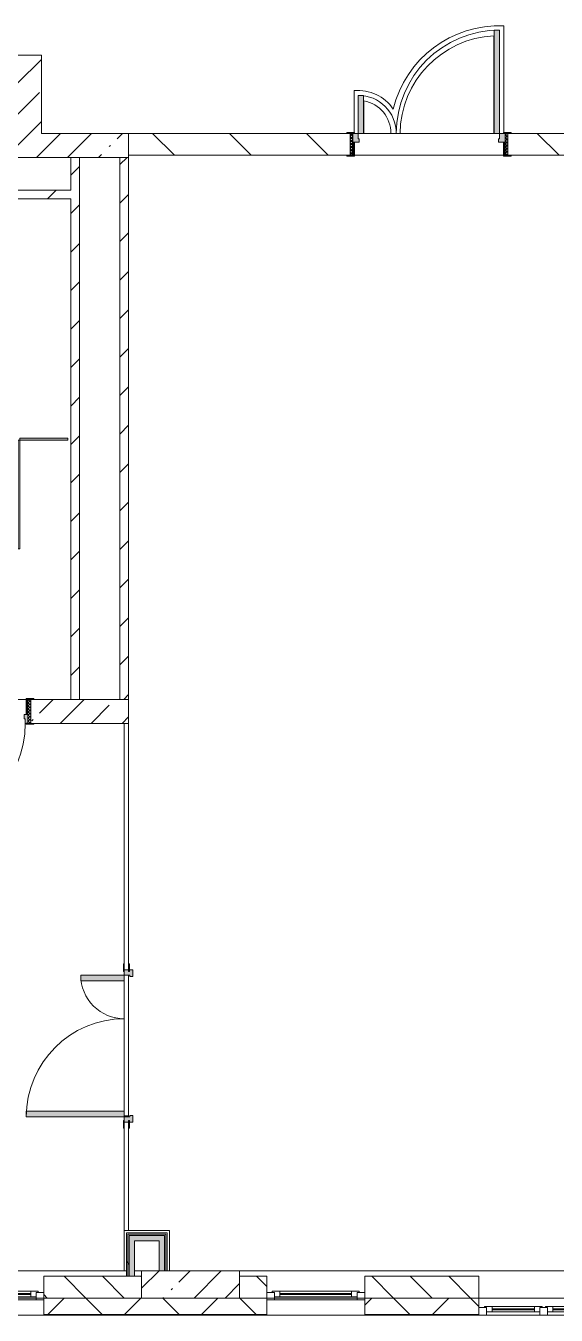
# Model space of a CAD drawing. Header units: millimetres. Extents: x -2911 to 185427, y -8553 to 29000.
# Drawn here: x 159082 to 163957, y -258 to 11589 of the extents above; entities that cross this region are included whole.
import ezdxf

# ---------------------------------------------------------------- set-up
doc = ezdxf.new("R2010")
doc.units = ezdxf.units.MM
for name, color, linetype, lineweight, true_color in [('A-DOOR-2', 7, 'Continuous', 5, 0xaaaaaa), ('A-DOOR-3', 7, 'Continuous', 5, 0xe2e2e2), ('A-DOOR-FRAM-2', 7, 'Continuous', 5, 0xe2e2e2), ('A-DOOR-FRAM-3', 7, 'Continuous', 5, 0xaaaaaa), ('A-FLOR-2', 7, 'Continuous', 5, 0xaaaaaa), ('A-GENM-2', 7, 'Continuous', 5, 0xe2ddcd), ('I-WALL-1', 7, 'Continuous', 5, 0xe7e7e7)]:
    doc.layers.add(name, color=color, linetype=linetype, lineweight=lineweight, true_color=true_color)
for name, color, linetype, lineweight in [('A-DOOR-5', 7, 'Continuous', 5), ('A-GENM-1', 7, 'Continuous', 5), ('A-GLAZ-2', 7, 'Continuous', 5), ('A-WALL', 7, 'Continuous', 9), ('A-WALL-3', 7, 'Continuous', 5), ('I-WALL-3', 7, 'Continuous', 5), ('S-COLS-2', 7, 'Continuous', 5)]:
    doc.layers.add(name, color=color, linetype=linetype, lineweight=lineweight)
pattern_1 = [(45, (58417.4, 0), (-176.7767, 176.7767), [])]
pattern_2 = [(45, (58417.4, 0), (-285.1231, 285.1231), []), (45, (58702.5, 0), (-285.1231, 285.1231), [504.031, -100.806, 16.764, -84.042])]
pattern_3 = [(45, (58417.4, 0), (-530.33, 530.33), []), (135, (58417.4, 0), (-530.33, -530.33), [])]

# ---------------------------------------------------------------- blocks, each defined once
blk = doc.blocks.new('110_Дверь_СКБ_1Ст_Внутренняя1 - Д-7а_л__950x2100h_Туалет-V232-2_9_1_птичка')
at = {"layer": 'A-DOOR-2'}
h = blk.add_hatch(dxfattribs=at)
h.set_pattern_fill('FP_165', color=256, style=0, pattern_type=2)
h.set_pattern_definition([(135, (1776.41, 174.685), (-14.14214, -14.14214), []), (225, (1776.41, 174.685), (14.14214, -14.14214), [])])
h.paths.add_polyline_path([(537.5, 110), (512.5, 110), (512.5, -110), (537.5, -110)])
at = {"layer": 'A-DOOR-3'}
h = blk.add_hatch(color=256, dxfattribs=at)
h.paths.add_polyline_path([(487.5, 110), (487.5, 70), (477.5, 70), (477.5, 30), (512.5, 30), (512.5, 110)])
h.paths.add_polyline_path([(-462.5, 110), (-487.5, 110), (-487.5, 30), (-452.5, 30), (-452.5, 70), (-462.5, 70)])
at = {"layer": 'A-DOOR-FRAM-2'}
for points in [[(447.5, 1060), (447.5, 110), (487.5, 110), (487.5, 1060)], [(-542.5, 118), (-542.5, 110), (-472.5, 110), (-472.5, 118)], [(-472.5, 30), (-487.5, 30), (-487.5, -110), (-472.5, -110)], [(567.5, 118), (497.5, 118), (497.5, 110), (567.5, 110)], [(512.5, 30), (497.5, 30), (497.5, -110), (512.5, -110)], [(-542.5, -110), (-542.5, -118), (-472.5, -118), (-472.5, -110)], [(567.5, -110), (497.5, -110), (497.5, -118), (567.5, -118)]]:
    blk.add_hatch(color=256, dxfattribs=at).paths.add_polyline_path(points)
at = {"layer": 'A-DOOR-FRAM-3'}
h = blk.add_hatch(dxfattribs=at)
h.set_pattern_fill('FP_166', color=256, style=0, pattern_type=2)
h.set_pattern_definition([(45, (-346.384, 174.685), (-14.1421, 14.1421), []), (135, (-346.384, 174.685), (-14.1421, -14.1421), [])])
h.paths.add_polyline_path([(-487.5, 110), (-512.5, 110), (-512.5, -110), (-487.5, -110)])
at = {"layer": 'A-DOOR-2'}
for p, q in [((487.5, 1060), (447.5, 1060)), ((447.5, 1060), (447.5, 110)), ((487.5, 110), (487.5, 1060)), ((447.5, 110), (487.5, 110))]:
    blk.add_line(p, q, dxfattribs=at)
blk.add_arc((487.5, 110), 950, 90, 180, dxfattribs=at)
at = {"layer": 'A-DOOR-FRAM-3'}
for p, q in [((-472.5, 118), (-542.5, 118)), ((-542.5, 118), (-542.5, 110)), ((-542.5, 110), (-472.5, 110)), ((-487.5, 110), (-512.5, 110)), ((-512.5, 110), (-512.5, -110)), ((-462.5, 110), (-487.5, 110)), ((-487.5, 110), (-487.5, 30)), ((-487.5, -110), (-487.5, 110)), ((-472.5, 110), (-487.5, 110)), ((-487.5, 110), (-487.5, 109)), ((-487.5, 109), (-472.5, 109)), ((-487.5, 30), (-452.5, 30)), ((-472.5, 30), (-487.5, 30)), ((-487.5, 30), (-487.5, -110)), ((-472.5, 110), (-472.5, 118)), ((-472.5, 109), (-472.5, 110)), ((-472.5, -110), (-472.5, 30)), ((-462.5, 70), (-462.5, 110)), ((-452.5, 70), (-462.5, 70)), ((-452.5, 30), (-452.5, 70)), ((487.5, 70), (477.5, 70)), ((477.5, 70), (477.5, 30)), ((477.5, 30), (512.5, 30)), ((487.5, 110), (487.5, 70)), ((512.5, 110), (487.5, 110)), ((567.5, 118), (497.5, 118)), ((497.5, 118), (497.5, 110)), ((512.5, 110), (497.5, 110)), ((497.5, 110), (497.5, 109)), ((497.5, 110), (567.5, 110)), ((497.5, 109), (512.5, 109)), ((512.5, 30), (497.5, 30)), ((497.5, 30), (497.5, -110)), ((512.5, 30), (512.5, 110)), ((537.5, 110), (512.5, 110)), ((512.5, 110), (512.5, -110)), ((512.5, 109), (512.5, 110)), ((512.5, -110), (512.5, 30)), ((537.5, -110), (537.5, 110)), ((567.5, 110), (567.5, 118)), ((-472.5, -110), (-542.5, -110)), ((-542.5, -110), (-542.5, -118)), ((-542.5, -118), (-472.5, -118)), ((-512.5, -110), (-487.5, -110)), ((-487.5, -110), (-472.5, -110)), ((-472.5, -118), (-472.5, -110)), ((497.5, -110), (512.5, -110)), ((567.5, -110), (497.5, -110)), ((497.5, -110), (497.5, -118)), ((497.5, -118), (567.5, -118)), ((512.5, -110), (537.5, -110)), ((567.5, -118), (567.5, -110))]:
    blk.add_line(p, q, dxfattribs=at)
blk = doc.blocks.new('BSC_Колонна _Прямоугольная - 250х900-V234-2_9_1_птичка')
at = {"layer": 'S-COLS-2'}
h = blk.add_hatch(dxfattribs=at)
h.set_pattern_fill('FP_168', color=256, style=0, pattern_type=2)
h.set_pattern_definition([(45, (-102180, -25), (-285.1231, 285.1231), []), (45, (-101894.88, -25), (-285.1231, 285.1231), [504.031, -100.806, 16.764, -84.042])])
h.paths.add_polyline_path([(450, -125), (450, 125), (-450, 125), (-450, -125), (-368, -125)])
for p, q in [((450, 125), (-450, 125)), ((-450, 125), (-450, -125)), ((450, -125), (450, 125)), ((-450, -125), (450, -125))]:
    blk.add_line(p, q, dxfattribs=at)
blk = doc.blocks.new('110_Дверь_СКБ_2Ст - Д-6_л__ ДОО_Дв_1450x2100h_Дверь из раздевальной в коридор-V192-2_9_1_птичка')
at = {"layer": 'A-DOOR-2'}
h = blk.add_hatch(dxfattribs=at)
h.set_pattern_fill('FP_137', color=256, style=0, pattern_type=2)
h.set_pattern_definition([(135, (1576.41, 164.685), (-14.14214, -14.14214), []), (225, (1576.41, 164.685), (14.14214, -14.14214), [])])
h.paths.add_polyline_path([(737.5, 100), (712.5, 100), (712.5, -100), (737.5, -100)])
at = {"layer": 'A-DOOR-3'}
for points in [[(662.5, 100), (662.5, 1050), (612.5, 1050), (612.5, 100)], [(-587.5, 100), (-587.5, 450), (-637.5, 450), (-637.5, 100)]]:
    blk.add_hatch(color=256, dxfattribs=at).paths.add_polyline_path(points)
h = blk.add_hatch(color=256, dxfattribs=at)
h.paths.add_polyline_path([(712.5, 100), (662.5, 100), (662.5, 50), (652.5, 50), (652.5, 20), (712.5, 20)])
h.paths.add_polyline_path([(-627.5, 20), (-627.5, 50), (-637.5, 50), (-637.5, 100), (-687.5, 100), (-687.5, 20)])
at = {"layer": 'A-DOOR-FRAM-2'}
for points in [[(-672.5, 100), (-672.5, 108), (-742.5, 108), (-742.5, 100)], [(-672.5, 20), (-687.5, 20), (-687.5, -100), (-672.5, -94.3)], [(767.5, 100), (767.5, 108), (697.5, 108), (697.5, 100)], [(712.5, 20), (697.5, 20), (697.5, -100), (712.5, -100)], [(-672.5, -100), (-742.5, -100), (-742.5, -108), (-672.5, -108)], [(767.5, -108), (767.5, -100), (697.5, -100), (697.5, -108)]]:
    blk.add_hatch(color=256, dxfattribs=at).paths.add_polyline_path(points)
at = {"layer": 'A-DOOR-FRAM-3'}
h = blk.add_hatch(dxfattribs=at)
h.set_pattern_fill('FP_138', color=256, style=0, pattern_type=2)
h.set_pattern_definition([(45, (-546.384, 164.685), (-14.1421, 14.1421), []), (135, (-546.384, 164.685), (-14.1421, -14.1421), [])])
h.paths.add_polyline_path([(-687.5, -94.3), (-687.5, 100), (-712.5, 100), (-712.5, -100), (-687.5, -100)])
at = {"layer": 'A-DOOR-2'}
for p, q in [((662.5, 1050), (612.5, 1050)), ((612.5, 1050), (612.5, 100)), ((662.5, 100), (662.5, 1050)), ((-637.5, 450), (-637.5, 100)), ((-587.5, 450), (-637.5, 450)), ((-587.5, 100), (-587.5, 450)), ((-637.5, 100), (-587.5, 100)), ((612.5, 100), (662.5, 100))]:
    blk.add_line(p, q, dxfattribs=at)
for centre, radius, start, end in [((662.5, 100), 950, 90, 180), ((-637.5, 100), 350, 360, 90)]:
    blk.add_arc(centre, radius, start, end, dxfattribs=at)
at = {"layer": 'A-DOOR-FRAM-3'}
for p, q in [((-672.5, 108), (-742.5, 108)), ((-742.5, 108), (-742.5, 100)), ((-742.5, 100), (-672.5, 100)), ((-687.5, 100), (-712.5, 100)), ((-712.5, 100), (-712.5, -100)), ((-637.5, 100), (-687.5, 100)), ((-687.5, 100), (-687.5, 20)), ((-687.5, -100), (-687.5, 100)), ((-687.5, 20), (-627.5, 20)), ((-672.5, 20), (-687.5, 20)), ((-687.5, 20), (-687.5, -100)), ((-672.5, 100), (-672.5, 108)), ((-672.5, -100), (-672.5, 20)), ((-637.5, 50), (-637.5, 100)), ((-627.5, 50), (-637.5, 50)), ((-627.5, 20), (-627.5, 50)), ((662.5, 50), (652.5, 50)), ((652.5, 50), (652.5, 20)), ((652.5, 20), (712.5, 20)), ((662.5, 100), (662.5, 50)), ((712.5, 100), (662.5, 100)), ((767.5, 108), (697.5, 108)), ((697.5, 108), (697.5, 100)), ((697.5, 100), (767.5, 100)), ((712.5, 20), (697.5, 20)), ((697.5, 20), (697.5, -100)), ((712.5, 20), (712.5, 100)), ((737.5, 100), (712.5, 100)), ((712.5, 100), (712.5, -100)), ((712.5, -100), (712.5, 20)), ((737.5, -100), (737.5, 100)), ((767.5, 100), (767.5, 108)), ((-672.5, -100), (-742.5, -100)), ((-742.5, -100), (-742.5, -108)), ((-742.5, -108), (-672.5, -108)), ((-712.5, -100), (-687.5, -100)), ((-687.5, -100), (-672.5, -100)), ((-672.5, -108), (-672.5, -100)), ((697.5, -100), (712.5, -100)), ((767.5, -100), (697.5, -100)), ((697.5, -100), (697.5, -108)), ((697.5, -108), (767.5, -108)), ((712.5, -100), (737.5, -100)), ((767.5, -108), (767.5, -100))]:
    blk.add_line(p, q, dxfattribs=at)
blk = doc.blocks.new('120_Окно_СКБ_1Ст - 120_Окно_СКБ_1Ст 900х2500_h_ с форточкой-22876038-2_9_1_птичка')
at = {"layer": 'A-GLAZ-2'}
for p, q in [((-450, -127), (-450, -57)), ((-450, -57), (-380, -57)), ((450, -57), (-450, -57)), ((-380, -57), (-380, -127)), ((380, -87), (-380, -87)), ((-380, -87), (-380, -127)), ((-330, -137), (-330, -87)), ((-330, -107), (330, -107)), ((330, -117), (-330, -117)), ((330, -137), (330, -87)), ((380, -127), (380, -57)), ((380, -57), (450, -57)), ((380, -127), (380, -87)), ((450, -57), (450, -127)), ((-380, -127), (-450, -127)), ((-450, -127), (-400, -127)), ((-380, -127), (-400, -127)), ((-400, -127), (-400, -137)), ((-400, -137), (400, -137)), ((400, -137), (-400, -137)), ((450, -127), (380, -127)), ((400, -127), (380, -127)), ((400, -127), (450, -127)), ((400, -137), (400, -127))]:
    blk.add_line(p, q, dxfattribs=at)
blk = doc.blocks.new('120_Окно_СКБ_2Ст_Фрамуга сверху - 120_Окно_СКБ_2Ст_2300х2500_h_ ДОО-22877051-2_9_1_птичка')
at = {"layer": 'A-GLAZ-2'}
for p, q in [((-1150, 13), (-1150, 83)), ((-1150, 83), (-1080, 83)), ((1150, 83), (-1150, 83)), ((-1080, 13), (-1150, 13)), ((-1150, 13), (-1100, 13)), ((-1080, 13), (-1100, 13)), ((-1100, 13), (-1100, 3)), ((-1100, 3), (540, 3)), ((540, 3), (-1100, 3)), ((-1080, 83), (-1080, 13)), ((-1080, 83), (1080, 83)), ((520, 53), (-1080, 53)), ((-1080, 53), (-1080, 13)), ((-1030, 3), (-1030, 53)), ((-1030, 33), (470, 33)), ((470, 23), (-1030, 23)), ((470, 3), (470, 53)), ((520, 13), (520, 83)), ((520, 83), (590, 83)), ((520, 13), (520, 53)), ((590, 13), (520, 13)), ((540, 13), (520, 13)), ((540, 13), (570, 13)), ((540, 13), (570, 13)), ((540, 3), (540, 13)), ((590, 13), (570, 13)), ((570, 13), (570, 3)), ((570, 3), (1100, 3)), ((1100, 3), (570, 3)), ((590, 83), (590, 13)), ((1080, 53), (590, 53)), ((590, 53), (590, 13)), ((640, 3), (640, 53)), ((640, 33), (1030, 33)), ((1030, 23), (640, 23)), ((1030, 3), (1030, 53)), ((1080, 13), (1080, 83)), ((1080, 83), (1150, 83)), ((1080, 13), (1080, 53)), ((1150, 13), (1080, 13)), ((1100, 13), (1080, 13)), ((1100, 13), (1150, 13)), ((1100, 3), (1100, 13)), ((1150, 83), (1150, 13))]:
    blk.add_line(p, q, dxfattribs=at)
blk = doc.blocks.new('131_Сантехническая перегородка_Дверь МГН 2 - СД-1-V317-2_9_1_птичка')
at = {"layer": 'A-GENM-2'}
for points in [[(10, 8), (-430, 8), (-430, -8), (10, -8)], [(1010, 8), (1010, -8), (1110, -8), (1110, 8)]]:
    blk.add_hatch(color=256, dxfattribs=at).paths.add_polyline_path(points)
at = {"layer": 'A-DOOR-5'}
for p, q in [((10, 1008), (26, 1008)), ((10, 8), (10, 1008)), ((26, 8), (26, 1008)), ((10, 8), (26, 8))]:
    blk.add_line(p, q, dxfattribs=at)
blk.add_arc((10, 8), 1000, 360, 90, dxfattribs=at)
at = {"layer": 'A-GENM-1'}
for p, q in [((10, 8), (-430, 8)), ((-430, 8), (-430, -8)), ((10, -8), (10, 8)), ((1110, 8), (1010, 8)), ((1010, 8), (1010, -8)), ((1110, -8), (1110, 8)), ((-430, -8), (10, -8)), ((1010, -8), (1110, -8))]:
    blk.add_line(p, q, dxfattribs=at)
blk = doc.blocks.new('110_Дверь_СКБ_2Ст - Д-5_п__в составе перегородки _не входит в спец__-32680317-2_9_1_птичка')
at = {"layer": 'A-DOOR-3'}
h = blk.add_hatch(color=256, dxfattribs=at)
h.paths.add_polyline_path([(712, -20), (712, 60), (652, 60), (652, 30), (662, 30), (662, -20)])
h.paths.add_polyline_path([(-628, 60), (-688, 60), (-688, -20), (-638, -20), (-638, 30), (-628, 30)])
for points in [[(-588, -420), (-588, -20), (-638, -20), (-638, -420)], [(662, -20), (612, -20), (612, -920), (662, -920)]]:
    blk.add_hatch(color=256, dxfattribs=at).paths.add_polyline_path(points)
at = {"layer": 'A-DOOR-FRAM-2'}
for points in [[(-673, 28), (-743, 28), (-743, 20), (-673, 20)], [(767, 28), (697, 28), (697, 20), (767, 20)], [(-673, -20), (-743, -20), (-743, -28), (-673, -28)], [(767, -20), (697, -20), (697, -28), (767, -28)]]:
    blk.add_hatch(color=256, dxfattribs=at).paths.add_polyline_path(points)
at = {"layer": 'A-DOOR-2'}
for p, q in [((-638, -20), (-588, -20)), ((-638, -420), (-638, -20)), ((-588, -20), (-588, -420)), ((612, -20), (662, -20)), ((612, -920), (612, -20)), ((662, -20), (662, -920)), ((-588, -420), (-638, -420)), ((662, -920), (612, -920))]:
    blk.add_line(p, q, dxfattribs=at)
for centre, radius, start, end in [((-638, -20), 400, 270, 0), ((662, -20), 900, 180, 270)]:
    blk.add_arc(centre, radius, start, end, dxfattribs=at)
at = {"layer": 'A-DOOR-FRAM-3'}
for p, q in [((-743, 28), (-673, 28)), ((-743, 20), (-743, 28)), ((-673, 20), (-743, 20)), ((-688, 60), (-628, 60)), ((-688, -20), (-688, 60)), ((-688, 20), (-673, 20)), ((-688, 19), (-688, 20)), ((-673, 19), (-688, 19)), ((-673, 28), (-673, 20)), ((-673, 20), (-673, 19)), ((-638, 30), (-638, -20)), ((-628, 30), (-638, 30)), ((-628, 60), (-628, 30)), ((652, 60), (712, 60)), ((652, 30), (652, 60)), ((662, 30), (652, 30)), ((662, -20), (662, 30)), ((697, 20), (697, 28)), ((697, 28), (767, 28)), ((697, 19), (697, 20)), ((697, 20), (712, 20)), ((767, 20), (697, 20)), ((712, 19), (697, 19)), ((712, 60), (712, -20)), ((712, 20), (712, 19)), ((767, 28), (767, 20)), ((-743, -20), (-673, -20)), ((-743, -28), (-743, -20)), ((-673, -28), (-743, -28)), ((-638, -20), (-688, -20)), ((-673, -20), (-673, -28)), ((712, -20), (662, -20)), ((697, -28), (697, -20)), ((697, -20), (767, -20)), ((767, -28), (697, -28)), ((767, -20), (767, -28))]:
    blk.add_line(p, q, dxfattribs=at)

msp = doc.modelspace()

# ---------------------------------------------------------------- hatches: boundary and pattern name
at = {"layer": 'A-WALL-3'}
h = msp.add_hatch(dxfattribs=at)
h.set_pattern_fill('FP_130', color=256, style=0, pattern_type=2)
h.set_pattern_definition([(135, (58417.4, 0), (-176.7767, -176.7767), [])])
h.paths.add_polyline_path([(180447.4, -100), (181247.4, -100), (181247.4, 100), (180447.4, 100)])
h.paths.add_polyline_path([(168576.6, -100), (168647.4, -100), (168647.4, 100), (167347.4, 100), (167347.4, -100), (168112.8, -100)])
h.paths.add_polyline_path([(177388, -100), (177747.4, -100), (177747.4, 100), (177247.4, 100), (177247.4, -100)])
h.paths.add_polyline_path([(172097.4, -100), (172097.4, 100), (171847.4, 100), (171847.4, -100)])
h.paths.add_polyline_path([(172997.4, -100), (174047.4, -100), (174047.4, 100), (172997.4, 100)])
h.paths.add_polyline_path([(153197.4, -100), (153197.4, 100), (152947.4, 100), (152947.4, -100)])
h.paths.add_polyline_path([(154200, -100), (157447.4, -100), (157446.3, 100), (154097.4, 100), (154097.4, -100)])
h.paths.add_polyline_path([(161047.4, -100), (161297.4, -100), (161297.4, 100), (161047.4, 100)])
h.paths.add_polyline_path([(163011.5, -100), (163247.4, -100), (163247.4, 100), (162197.4, 100), (162197.4, -100)])
h.paths.add_polyline_path([(159247.4, -100), (160147.4, -100), (160147.4, 100), (159247.4, 100)])
h.paths.add_polyline_path([(150953.7, -100), (151147.4, -100), (151147.4, 100), (150347.4, 100), (150347.4, -100), (150513.2, -100)])
h = msp.add_hatch(dxfattribs=at)
h.set_pattern_fill('FP_120', color=256, style=0, pattern_type=2)
h.set_pattern_definition([(45, (58417.4, 0), (-353.5534, 353.5534), []), (135, (58417.4, 0), (-353.5534, -353.5534), [])])
h.paths.add_polyline_path([(180634.3, -250), (181247.4, -250), (181247.4, -100), (180447.4, -100), (180447.4, -250)])
h.paths.add_polyline_path([(178779.3, -250), (179547.4, -250), (179547.4, -100), (178647.4, -100), (178647.4, -250)])
h.paths.add_polyline_path([(183416.9, -250), (183497.4, -250), (183497.4, -100), (182147.4, -100), (182147.4, -250), (182489.4, -250)])
h.paths.add_polyline_path([(170947.4, -250), (172097.4, -250), (172097.4, -100), (170947.4, -100)])
h.paths.add_polyline_path([(165794, -250), (166447.4, -250), (166447.4, -100), (165547.4, -100), (165547.4, -250)])
h.paths.add_polyline_path([(167347.4, -250), (168647.4, -250), (168647.4, -100), (167347.4, -100)])
h.paths.add_polyline_path([(172997.4, -250), (174047.4, -250), (174047.4, -100), (172997.4, -100)])
h.paths.add_polyline_path([(177747.4, -250), (177747.4, -100), (176347.4, -100), (176347.4, -250), (177388, -250)])
h.paths.add_polyline_path([(160228.9, -250), (161297.4, -250), (161297.4, -100), (159247.4, -100), (159247.4, -250), (160147.4, -250)])
h.paths.add_polyline_path([(162197.4, -250), (163247.4, -250), (163247.4, -100), (162197.4, -100)])
h.paths.add_polyline_path([(157447.4, -250), (158347.4, -250), (158347.4, -100), (154097.4, -100), (154097.4, -250), (157446.3, -250)])
h.paths.add_polyline_path([(152047.4, -250), (153197.4, -250), (153197.4, -100), (152047.4, -100)])
h.paths.add_polyline_path([(147627.4, -250), (149447.4, -250), (149447.4, -100), (147627.4, -100)])
h.paths.add_polyline_path([(150489.9, -250), (151147.4, -250), (151147.4, -100), (150347.4, -100), (150347.4, -250)])
at = {"layer": 'I-WALL-1'}
for points in [[(160307.4, 425), (160357.4, 425), (160357.4, 475), (160032.4, 475), (160032.4, 425), (160228.9, 425)], [(160082.4, 100), (160082.4, 425), (160032.4, 425), (160032.4, 100)], [(160357.4, 150), (160357.4, 425), (160307.4, 425), (160307.4, 150)]]:
    msp.add_hatch(color=256, dxfattribs=at).paths.add_polyline_path(points)
at = {"layer": 'I-WALL-3'}
h = msp.add_hatch(dxfattribs=at)
h.set_pattern_fill('FP_128', color=256, style=0, pattern_type=2)
h.set_pattern_definition(pattern_2)
h.paths.add_polyline_path([(159226.4, 10600), (159226.4, 11320), (159006.4, 11320), (159006.4, 10600)])
h = msp.add_hatch(dxfattribs=at)
h.set_pattern_fill('FP_128', color=256, style=0, pattern_type=2)
h.set_pattern_definition(pattern_2)
h.paths.add_polyline_path([(160027.4, 10380), (160027.4, 10600), (152627.4, 10600), (152627.4, 10380), (159301.4, 10380)])
h = msp.add_hatch(dxfattribs=at)
h.set_pattern_fill('FP_131', color=256, style=0, pattern_type=2)
h.set_pattern_definition([(135, (58417.4, 0), (-353.5534, -353.5534), [])])
h.paths.add_polyline_path([(163542.4, 10400), (165547.4, 10400), (165547.4, 10600), (163512.4, 10600), (163512.4, 10400)])
h.paths.add_polyline_path([(161156.4, 10400), (162062.4, 10400), (162062.4, 10600), (160027.4, 10600), (160027.4, 10400)])
h = msp.add_hatch(dxfattribs=at)
h.set_pattern_fill('FP_132', color=256, style=0, pattern_type=2)
h.set_pattern_definition(pattern_1)
h.paths.add_polyline_path([(159497.4, 5400), (159577.4, 5400), (159577.4, 10380), (159497.4, 10380), (159497.4, 6593.4)])
h = msp.add_hatch(dxfattribs=at)
h.set_pattern_fill('FP_132', color=256, style=0, pattern_type=2)
h.set_pattern_definition(pattern_1)
h.paths.add_polyline_path([(160027.4, 5400), (160027.4, 10380), (159947.4, 10380), (159947.4, 5400)])
h = msp.add_hatch(dxfattribs=at)
h.set_pattern_fill('FP_132', color=256, style=0, pattern_type=2)
h.set_pattern_definition(pattern_1)
h.paths.add_polyline_path([(159497.4, 10000), (159497.4, 10080), (152707.4, 10080), (152707.4, 10000), (159301.4, 10000)])
h = msp.add_hatch(dxfattribs=at)
h.set_pattern_fill('FP_128', color=256, style=0, pattern_type=2)
h.set_pattern_definition(pattern_2)
h.paths.add_polyline_path([(160027.4, 5180), (160027.4, 5400), (159127.4, 5400), (159127.4, 5180), (159987.4, 5180)])
h.paths.add_polyline_path([(155591.3, 5180), (158077.4, 5180), (158077.4, 5400), (152627.4, 5400), (152627.4, 5180)])
h = msp.add_hatch(dxfattribs=at)
h.set_pattern_fill('FP_224', color=256, style=0, pattern_type=2)
h.set_pattern_definition(pattern_3)
h.paths.add_polyline_path([(160019.9, 100), (160019.9, 487.5), (160007.4, 487.5), (160007.4, 100)])
h = msp.add_hatch(dxfattribs=at)
h.set_pattern_fill('FP_224', color=256, style=0, pattern_type=2)
h.set_pattern_definition(pattern_3)
h.paths.add_polyline_path([(160019.9, 100), (160032.4, 100), (160032.4, 475), (160019.9, 475), (160019.9, 230.5)])
h = msp.add_hatch(dxfattribs=at)
h.set_pattern_fill('FP_224', color=256, style=0, pattern_type=2)
h.set_pattern_definition(pattern_3)
h.paths.add_polyline_path([(160368, 150), (160369.9, 150), (160369.9, 475), (160357.4, 475), (160357.4, 150)])
h = msp.add_hatch(dxfattribs=at)
h.set_pattern_fill('FP_224', color=256, style=0, pattern_type=2)
h.set_pattern_definition(pattern_3)
h.paths.add_polyline_path([(160380.5, 150), (160382.4, 150), (160382.4, 487.5), (160369.9, 487.5), (160369.9, 150)])

# ---------------------------------------------------------------- linework, layer by layer
at = {"layer": 'A-FLOR-2'}
for p, q in [((163384.5, 11497.8), (163384.5, 10600)), ((163474.5, 10608), (163474.5, 11588.1)), ((162100.4, 10993.6), (162100.4, 10608)), ((162190.4, 10600), (162190.4, 10899.7)), ((162190.4, 10600), (163384.5, 10600)), ((159987.4, 1575), (160027.4, 1575)), ((160027.4, 1575), (160027.4, 1565)), ((159987.4, 150), (159987.4, 521)), ((160027.4, 521), (160403.4, 521)), ((160403.4, 521), (160403.4, 150))]:
    msp.add_line(p, q, dxfattribs=at)
for centre, radius, start, end in [((163431.9, 10589), 1000, 87.56236, 166.45029), ((163431.9, 10589), 910, 92.99005, 179.3074), ((162133.9, 10600), 395, 34.42231, 94.87345), ((162133.9, 10600), 305, 360, 79.33549)]:
    msp.add_arc(centre, radius, start, end, dxfattribs=at)
at = {"layer": 'A-WALL'}
for p, q in [((159497.4, 5400), (159577.4, 5400)), ((159947.4, 5400), (160027.4, 5400)), ((160027.4, 5180), (159987.4, 5180)), ((160007.4, 487.5), (160007.4, 425)), ((160019.9, 487.5), (160019.9, 100)), ((160369.9, 487.5), (160019.9, 487.5)), ((160032.4, 475), (160032.4, 100)), ((160357.4, 475), (160032.4, 475)), ((160357.4, 150), (160357.4, 475)), ((160369.9, 150), (160369.9, 487.5)), ((159247.4, -100), (160147.4, -100)), ((160147.4, -100), (159247.4, -100)), ((161047.4, -100), (161297.4, -100)), ((161297.4, -100), (161047.4, -100)), ((162197.4, -100), (163247.4, -100)), ((163247.4, -100), (162197.4, -100)), ((159247.4, -250), (161297.4, -250)), ((159247.4, -253), (161297.4, -253)), ((162197.4, -250), (163247.4, -250)), ((162197.4, -253), (163247.4, -253))]:
    msp.add_line(p, q, dxfattribs=at)
at = {"layer": 'A-WALL-3'}
for p, q in [((160147.4, 100), (159247.4, 100)), ((159247.4, 100), (159247.4, -258)), ((161297.4, 100), (161047.4, 100)), ((161297.4, -258), (161297.4, 100)), ((163247.4, 100), (162197.4, 100)), ((162197.4, 100), (162197.4, -258)), ((163247.4, -258), (163247.4, 100)), ((158347.4, -100), (159247.4, -100)), ((161297.4, -100), (162197.4, -100)), ((151147.4, -258), (165547.4, -258))]:
    msp.add_line(p, q, dxfattribs=at)
at = {"layer": 'I-WALL-3'}
for p, q in [((159226.4, 11320), (159006.4, 11320)), ((159226.4, 10600), (159226.4, 11320)), ((162032.4, 10600), (159226.4, 10600)), ((160027.4, 10600), (160027.4, 2970)), ((166067.4, 10600), (163542.4, 10600)), ((152707.4, 10380), (160027.4, 10380)), ((159497.4, 10380), (159497.4, 10080)), ((159577.4, 5400), (159577.4, 10380)), ((159947.4, 10380), (159947.4, 5400)), ((160027.4, 10400), (162032.4, 10400)), ((163472.4, 10400), (162102.4, 10400)), ((163542.4, 10400), (165547.4, 10400)), ((159497.4, 10080), (152707.4, 10080)), ((152707.4, 10000), (159497.4, 10000)), ((159497.4, 10000), (159497.4, 5400)), ((158117.4, 5400), (159087.4, 5400)), ((159497.4, 5400), (159157.4, 5400)), ((159947.4, 5400), (159577.4, 5400)), ((159157.4, 5180), (159987.4, 5180)), ((159987.4, 5180), (159987.4, 2970)), ((160027.4, 2865), (160027.4, 1575)), ((159987.4, 1615), (159987.4, 2815)), ((159987.4, 1460), (159987.4, 521)), ((160027.4, 521), (160027.4, 1460)), ((159987.4, 521), (160027.4, 521)), ((160007.4, 500), (160007.4, 100)), ((160382.4, 500), (160007.4, 500)), ((160382.4, 150), (160382.4, 500)), ((160082.4, 100), (160082.4, 425)), ((160082.4, 425), (160307.4, 425)), ((160307.4, 425), (160307.4, 150)), ((158347.4, 150), (160007.4, 150)), ((160082.4, 150), (160147.4, 150)), ((161047.4, 150), (165547.4, 150)), ((165547.4, -100), (163247.4, -100))]:
    msp.add_line(p, q, dxfattribs=at)

# ---------------------------------------------------------------- block references
at = {"layer": 'A-DOOR-2'}
msp.add_blockref('110_Дверь_СКБ_2Ст - Д-6_л__ ДОО_Дв_1450x2100h_Дверь из раздевальной в коридор-V192-2_9_1_птичка', (162774.9, 10500), dxfattribs=at)
for name, p, rotation in [('110_Дверь_СКБ_1Ст_Внутренняя1 - Д-7а_л__950x2100h_Туалет-V232-2_9_1_птичка', (158614.9, 5290), 180), ('110_Дверь_СКБ_2Ст - Д-5_п__в составе перегородки _не входит в спец__-32680317-2_9_1_птичка', (160007.4, 2227.5), 270)]:
    msp.add_blockref(name, p, dxfattribs=dict(at, rotation=rotation))
at = {"layer": 'A-GENM-1', "rotation": 180}
msp.add_blockref('131_Сантехническая перегородка_Дверь МГН 2 - СД-1-V317-2_9_1_птичка', (159038.9, 7791), dxfattribs=at)
at = {"layer": 'A-GLAZ-2', "rotation": 180}
for name, p in [('120_Окно_СКБ_1Ст - 120_Окно_СКБ_1Ст 900х2500_h_ с форточкой-22876038-2_9_1_птичка', (158797.4, -175)), ('120_Окно_СКБ_1Ст - 120_Окно_СКБ_1Ст 900х2500_h_ с форточкой-22876038-2_9_1_птичка', (161747.4, -175)), ('120_Окно_СКБ_2Ст_Фрамуга сверху - 120_Окно_СКБ_2Ст_2300х2500_h_ ДОО-22877051-2_9_1_птичка', (164397.4, -175))]:
    msp.add_blockref(name, p, dxfattribs=at)
at = {"layer": 'S-COLS-2'}
msp.add_blockref('BSC_Колонна _Прямоугольная - 250х900-V234-2_9_1_птичка', (160597.4, 25), dxfattribs=at)

doc.saveas('drawing.dxf')
